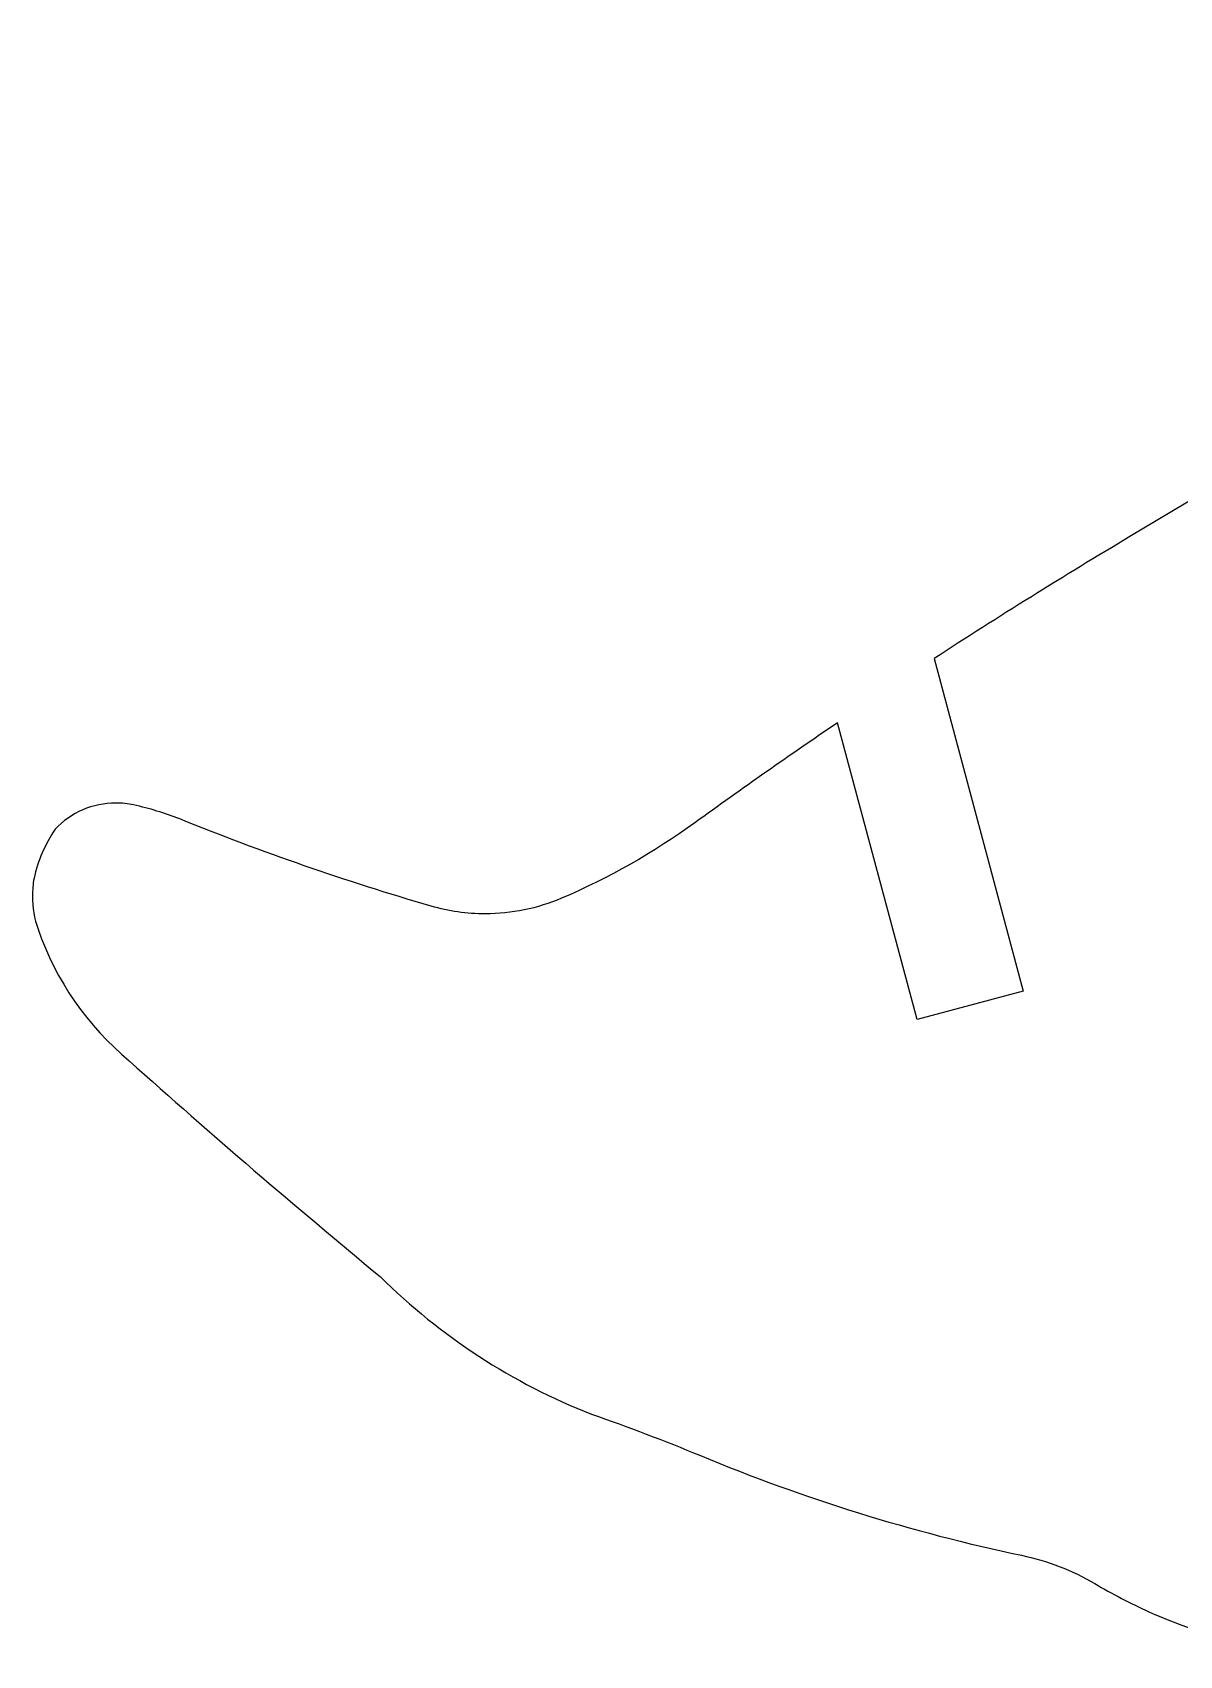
# Model space of a CAD drawing. Extents: x 0 to 1679, y -232 to 488.
# Drawn here: x 468 to 515, y -209.4 to -142.9 of the extents above; entities that cross this region are included whole.
import ezdxf

# ---------------------------------------------------------------- set-up
doc = ezdxf.new("R2010")
doc.units = 0
doc.layers.get('0').update_dxf_attribs({"linetype": 'CONTINUOUS'})

msp = doc.modelspace()

# ---------------------------------------------------------------- linework, layer by layer
at = {"color": 7}
for points in [[(547.699486, -142.895159), (547.69684, -142.895159), (552.963715, -162.478188), (548.617537, -163.643545), (543.636861, -145.291252), (526.281359, -155.615532), (530.750965, -172.291478), (526.405184, -173.456465), (522.266598, -158.004587), (512.945962, -163.558191)], [(504.916387, -168.559107), (504.916387, -168.559901), (508.575945, -182.185889), (504.229396, -183.350797), (500.965179, -171.185044)], [(495.112093, -175.285053), (495.112093, -175.28426)]]:
    msp.add_lwpolyline(points, dxfattribs=at)
for points in [[(472.103212, -174.557052)], [(468.884582, -175.553738)], [(473.99022, -175.130748)], [(468.018416, -177.561475)], [(484.296641, -178.702306)], [(489.650008, -178.377107)], [(468.183939, -179.649938)], [(471.922554, -185.041828)], [(482.213735, -193.886876)], [(490.878839, -199.525834)], [(495.335639, -201.220014)], [(508.507444, -205.308409)], [(511.503321, -206.468289)], [(513.725345, -207.619544)]]:
    msp.add_lwpolyline(points, close=True, dxfattribs=at)
for points in [[(512.945962, -163.558191), (510.237502, -165.172573), (507.559839, -166.840718), (504.916387, -168.559107)], [(500.965179, -171.185044), (498.994404, -172.522063), (497.042757, -173.889535), (495.112093, -175.285053)], [(471.371454, -174.477624), (470.429299, -174.477624), (469.528763, -174.867488), (468.884582, -175.553738)], [(472.103212, -174.557052), (471.862917, -174.50448), (471.617146, -174.477624), (471.371454, -174.477624)], [(473.99022, -175.130748), (473.378742, -174.886538), (472.746652, -174.69453), (472.103212, -174.557052)], [(468.884582, -175.553738), (468.470218, -176.1613), (468.175763, -176.84374), (468.018416, -177.561475)], [(484.296641, -178.702306), (480.803744, -177.686147), (477.363499, -176.493564), (473.99022, -175.130748)], [(495.112093, -175.28426), (493.412013, -176.513434), (491.579085, -177.551368), (489.650008, -178.377107)], [(468.018416, -177.561475), (467.975976, -177.801029), (467.954519, -178.044869), (467.954519, -178.287863)], [(467.954519, -178.287863), (467.954519, -178.750989), (468.032439, -179.212158), (468.183939, -179.649938)], [(486.519352, -179.018959), (485.767327, -179.018959), (485.018741, -178.912226), (484.296641, -178.702306)], [(489.650008, -178.377107), (488.660757, -178.800413), (487.595519, -179.018959), (486.519352, -179.018959)], [(468.183939, -179.649938), (468.912257, -181.755412), (470.206096, -183.621042), (471.922554, -185.041828)], [(471.922554, -185.041828), (475.290356, -188.061492), (478.722055, -191.010643), (482.213735, -193.886876)], [(482.213735, -193.886876), (484.68497, -196.340648), (487.634492, -198.260729), (490.878839, -199.525834)], [(490.878839, -199.525834), (492.379529, -200.048069), (493.86617, -200.613642), (495.335639, -201.220014)], [(495.335639, -201.220014), (499.588737, -202.990977), (503.998812, -204.360037), (508.507444, -205.308409)], [(508.507444, -205.308409), (509.562179, -205.530024), (510.574449, -205.922216), (511.503321, -206.468289)], [(511.503321, -206.468289), (512.223094, -206.891199), (512.965435, -207.276036), (513.725345, -207.619544)], [(513.725345, -207.619544), (516.344958, -208.804005), (519.187747, -209.417441), (522.062128, -209.417441)]]:
    msp.add_open_spline(points, degree=3, dxfattribs=at)

doc.saveas('drawing.dxf')
